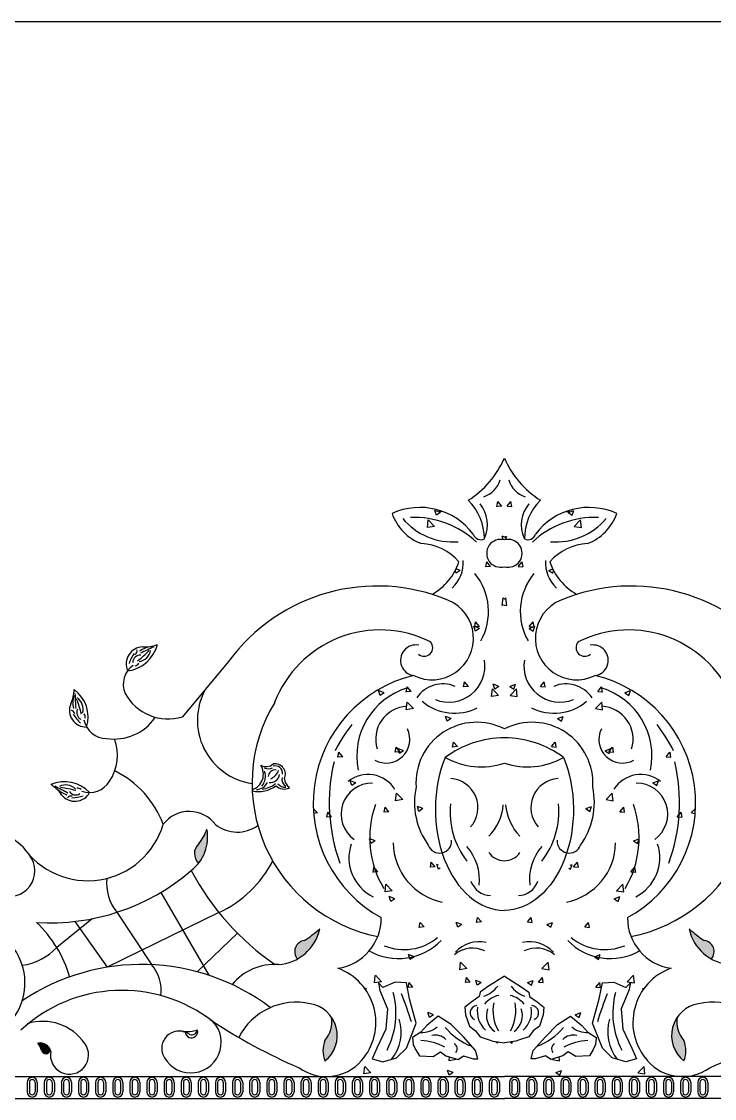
# Model space of a CAD drawing. Extents: x 12262 to 40734, y 30451 to 49613.
# Drawn here: x 16343 to 16891, y 34394 to 35246 of the extents above; entities that cross this region are included whole.
import ezdxf

# ---------------------------------------------------------------- set-up
doc = ezdxf.new("R2010")
doc.units = 0
doc.header["$LTSCALE"] = 0.85
doc.header["$MEASUREMENT"] = 0
doc.layers.get('0').update_dxf_attribs({"linetype": 'CONTINUOUS'})
doc.layers.add('www.cad-blocks.net', color=7, linetype='CONTINUOUS')

# ---------------------------------------------------------------- blocks, each defined once
blk = doc.blocks.new('A$C3F570633')
for points in [[(511.89, 2741.99, 0.213345), (518.33, 2768.81, -0.093511), (511.6, 2756.94, 0.441934)], [(589.97, 2666.1, 0.216457), (607.57, 2689.82, -0.029846), (595.57, 2680.67, 0.607623)], [(911.77, 2680.67, -0.029846), (899.77, 2689.82, 0.216457), (917.37, 2666.1, 0.607623)], [(611.65, 2585.37, 0.397389), (616.91, 2619.93, -0.236798), (611.72, 2601.63, 0.186977)], [(895.63, 2601.63, -0.236798), (890.43, 2619.93, 0.397389), (895.69, 2585.37, 0.186977)], [(387.52, 2593.63, 0.813837), (394.48, 2594.02, 0.362905), (384.59, 2599.39, -0.123146)]]:
    blk.add_hatch(color=256).paths.add_polyline_path(points)
for p, q in [((747.73, 3023.93), (748.46, 3027.9)), ((751.53, 3024.28), (748.48, 3027.92)), ((755.81, 3024.28), (758.86, 3027.92)), ((759.61, 3023.93), (758.88, 3027.9)), ((700.03, 3017.16), (698.74, 3020.98)), ((703.19, 3019.3), (698.76, 3021)), ((703.19, 3019.3), (700.05, 3017.18)), ((702.38, 3019.97), (702.55, 3020.91)), ((704.7, 3020.19), (702.4, 3019.98)), ((751.53, 3024.28), (747.75, 3023.95)), ((755.81, 3024.28), (759.59, 3023.95)), ((802.64, 3020.19), (804.94, 3019.98)), ((804.15, 3019.3), (808.58, 3021)), ((804.15, 3019.3), (807.29, 3017.18)), ((804.97, 3019.97), (804.79, 3020.91)), ((807.32, 3017.16), (808.6, 3020.98)), ((692.77, 3007.39), (693.47, 3013.4)), ((698.41, 3008.28), (692.79, 3007.41)), ((698.41, 3008.28), (693.49, 3013.42)), ((808.93, 3008.28), (813.85, 3013.42)), ((808.93, 3008.28), (814.55, 3007.41)), ((814.57, 3007.39), (813.87, 3013.4)), ((752.79, 2997.86), (751.87, 3000.59)), ((753.67, 2999.93), (751.89, 3000.61)), ((753.67, 2999.93), (755.45, 3000.61)), ((754.55, 2997.86), (755.47, 3000.59)), ((718.58, 2973.45), (715.43, 2974.66)), ((738.95, 2976.37), (739.69, 2980.34)), ((742.75, 2976.72), (738.98, 2976.39)), ((742.75, 2976.72), (739.71, 2980.35)), ((764.59, 2976.72), (767.63, 2980.35)), ((764.59, 2976.72), (768.37, 2976.39)), ((768.39, 2976.37), (767.65, 2980.34)), ((788.76, 2973.45), (791.91, 2974.66)), ((715.41, 2971.31), (714.74, 2973.3)), ((718.58, 2973.45), (715.43, 2971.33)), ((788.76, 2973.45), (791.91, 2971.33)), ((791.93, 2971.31), (792.6, 2973.3)), ((751.87, 2945.8), (752.57, 2951.8)), ((753.67, 2950.69), (752.59, 2951.82)), ((753.67, 2950.69), (754.75, 2951.82)), ((755.47, 2945.8), (754.78, 2951.8)), ((753.67, 2946.09), (751.89, 2945.82)), ((753.67, 2946.09), (755.45, 2945.82)), ((730.18, 2928.81), (730.91, 2932.78)), ((733.98, 2929.16), (730.93, 2932.79)), ((773.36, 2929.16), (776.41, 2932.79)), ((777.16, 2928.81), (776.43, 2932.78)), ((730.79, 2925.46), (729.51, 2929.28)), ((733.96, 2927.6), (729.53, 2929.3)), ((733.98, 2929.16), (730.2, 2928.83)), ((733.96, 2927.6), (730.82, 2925.48)), ((773.36, 2929.16), (777.14, 2928.83)), ((773.38, 2927.6), (777.81, 2929.3)), ((773.38, 2927.6), (776.52, 2925.48)), ((776.55, 2925.46), (777.83, 2929.28)), ((535.41, 2901.42), (498.89, 2857.61)), ((676.06, 2877.28), (676.79, 2881.25)), ((679.86, 2877.63), (676.81, 2881.26)), ((721.41, 2881.25), (722.14, 2885.21)), ((725.21, 2881.6), (721.43, 2881.27)), ((725.21, 2881.6), (722.16, 2885.23)), ((746.18, 2879.61), (744.9, 2883.43)), ((749.35, 2881.75), (744.92, 2883.45)), ((749.35, 2881.75), (746.2, 2879.63)), ((757.99, 2881.75), (762.42, 2883.45)), ((757.99, 2881.75), (761.14, 2879.63)), ((761.16, 2879.61), (762.44, 2883.43)), ((782.13, 2881.6), (785.18, 2885.23)), ((782.13, 2881.6), (785.91, 2881.27)), ((785.93, 2881.25), (785.2, 2885.21)), ((827.48, 2877.63), (830.53, 2881.26)), ((831.28, 2877.28), (830.55, 2881.25)), ((655.31, 2874.55), (654.03, 2878.37)), ((658.48, 2876.69), (654.05, 2878.39)), ((658.48, 2876.69), (655.33, 2874.56)), ((679.86, 2877.63), (676.08, 2877.3)), ((743.48, 2873.74), (744.18, 2879.74)), ((749.13, 2874.63), (743.51, 2873.76)), ((749.13, 2874.63), (744.2, 2879.76)), ((758.21, 2874.63), (763.14, 2879.76)), ((758.21, 2874.63), (763.84, 2873.76)), ((763.86, 2873.74), (763.16, 2879.74)), ((827.48, 2877.63), (831.26, 2877.3)), ((848.86, 2876.69), (853.29, 2878.39)), ((848.86, 2876.69), (852.01, 2874.56)), ((852.03, 2874.55), (853.31, 2878.37)), ((676, 2863.27), (676.7, 2869.28)), ((681.65, 2864.16), (676.02, 2863.29)), ((681.65, 2864.16), (676.72, 2869.3)), ((825.69, 2864.16), (830.62, 2869.3)), ((825.69, 2864.16), (831.32, 2863.29)), ((831.34, 2863.27), (830.64, 2869.28)), ((708.44, 2854.15), (707.16, 2857.97)), ((711.6, 2856.29), (707.18, 2857.99)), ((711.6, 2856.29), (708.46, 2854.17)), ((795.74, 2856.29), (800.16, 2857.99)), ((795.74, 2856.29), (798.88, 2854.17)), ((798.9, 2854.15), (800.19, 2857.97)), ((712.63, 2833.69), (713.37, 2837.65)), ((716.44, 2834.04), (713.39, 2837.67)), ((790.91, 2834.04), (793.95, 2837.67)), ((794.71, 2833.69), (793.97, 2837.65)), ((621.93, 2825.75), (622.66, 2829.72)), ((625.73, 2826.1), (622.68, 2829.74)), ((667.28, 2829.72), (668.01, 2833.69)), ((671.08, 2830.07), (667.3, 2829.74)), ((671.08, 2830.07), (668.03, 2833.7)), ((670.69, 2828.69), (669.41, 2832.52)), ((673.86, 2830.83), (669.43, 2832.53)), ((673.86, 2830.83), (670.72, 2828.71)), ((716.44, 2834.04), (712.66, 2833.71)), ((790.91, 2834.04), (794.68, 2833.71)), ((833.48, 2830.83), (837.91, 2832.53)), ((833.48, 2830.83), (836.62, 2828.71)), ((836.26, 2830.07), (839.31, 2833.7)), ((836.26, 2830.07), (840.04, 2829.74)), ((836.65, 2828.69), (837.93, 2832.52)), ((840.06, 2829.72), (839.33, 2833.69)), ((881.61, 2826.1), (884.66, 2829.74)), ((885.41, 2825.75), (884.68, 2829.72)), ((625.73, 2826.1), (621.95, 2825.77)), ((881.61, 2826.1), (885.39, 2825.77)), ((632.95, 2803.24), (631.67, 2807.06)), ((636.12, 2805.38), (631.69, 2807.08)), ((636.12, 2805.38), (632.97, 2803.26)), ((871.22, 2805.38), (875.65, 2807.08)), ((871.22, 2805.38), (874.37, 2803.26)), ((874.39, 2803.24), (875.67, 2807.06)), ((667.62, 2791.21), (668.32, 2797.22)), ((673.26, 2792.11), (668.34, 2797.24)), ((834.08, 2792.11), (839, 2797.24)), ((839.72, 2791.21), (839.02, 2797.22)), ((673.26, 2792.11), (667.64, 2791.23)), ((686.08, 2782.84), (684.8, 2786.66)), ((689.25, 2784.98), (684.82, 2786.68)), ((818.09, 2784.98), (822.52, 2786.68)), ((821.26, 2782.84), (822.54, 2786.66)), ((834.08, 2792.11), (839.7, 2791.23)), ((605.07, 2782.38), (602.51, 2785.05)), ((605.78, 2781.64), (602.75, 2781.17)), ((605.78, 2781.64), (605.07, 2782.38)), ((613.16, 2778.19), (613.89, 2782.16)), ((616.96, 2778.54), (613.18, 2778.21)), ((616.96, 2778.54), (613.91, 2782.17)), ((658.51, 2782.16), (658.55, 2782.38)), ((660.83, 2782.38), (658.53, 2782.18)), ((658.55, 2782.38), (659.24, 2786.12)), ((662.31, 2782.51), (659.26, 2786.14)), ((662.31, 2782.51), (660.83, 2782.38)), ((689.25, 2784.98), (686.1, 2782.86)), ((818.09, 2784.98), (821.24, 2782.86)), ((845.03, 2782.51), (848.08, 2786.14)), ((845.03, 2782.51), (846.51, 2782.38)), ((846.51, 2782.38), (848.81, 2782.18)), ((848.79, 2782.38), (848.1, 2786.12)), ((848.83, 2782.16), (848.79, 2782.38)), ((890.38, 2778.54), (893.43, 2782.17)), ((890.38, 2778.54), (894.16, 2778.21)), ((894.18, 2778.19), (893.45, 2782.16)), ((901.56, 2781.64), (902.27, 2782.38)), ((901.56, 2781.64), (904.59, 2781.17)), ((902.27, 2782.38), (904.83, 2785.05)), ((648.34, 2757.39), (647.06, 2761.21)), ((651.5, 2759.53), (647.08, 2761.23)), ((855.84, 2759.53), (860.26, 2761.23)), ((859, 2757.39), (860.29, 2761.21)), ((651.5, 2759.53), (648.36, 2757.4)), ((855.84, 2759.53), (858.98, 2757.4)), ((649.74, 2734.6), (650.47, 2738.56)), ((653.54, 2734.95), (650.49, 2738.58)), ((695.09, 2738.57), (695.82, 2742.53)), ((698.89, 2738.92), (695.11, 2738.59)), ((698.89, 2738.92), (695.84, 2742.55)), ((701.46, 2736.99), (700.18, 2740.81)), ((701.58, 2740.3), (700.2, 2740.83)), ((702.81, 2737.9), (701.49, 2737.01)), ((804.53, 2737.9), (805.86, 2737.01)), ((805.76, 2740.3), (807.14, 2740.83)), ((805.88, 2736.99), (807.16, 2740.81)), ((808.45, 2738.92), (811.5, 2742.55)), ((808.45, 2738.92), (812.23, 2738.59)), ((812.25, 2738.57), (811.52, 2742.53)), ((853.8, 2734.95), (856.85, 2738.58)), ((857.6, 2734.6), (856.87, 2738.56)), ((653.54, 2734.95), (649.76, 2734.62)), ((853.8, 2734.95), (857.58, 2734.62)), ((481.92, 2718.73), (519.87, 2653.15)), ((659.24, 2719.16), (659.94, 2725.16)), ((664.88, 2720.05), (659.26, 2719.17)), ((664.88, 2720.05), (659.96, 2725.18)), ((842.46, 2720.05), (847.38, 2725.18)), ((842.46, 2720.05), (848.08, 2719.17)), ((848.1, 2719.16), (847.41, 2725.16)), ((663.72, 2711.54), (662.44, 2715.36)), ((666.89, 2713.67), (662.46, 2715.37)), ((666.89, 2713.67), (663.74, 2711.55)), ((840.45, 2713.67), (844.88, 2715.37)), ((840.45, 2713.67), (843.6, 2711.55)), ((843.62, 2711.54), (844.9, 2715.36)), ((527.82, 2702.8), (439.28, 2659.52)), ((447.13, 2702.99), (474.56, 2661.57)), ((427.42, 2697.88), (399.52, 2675.2)), ((413.86, 2695.78), (439.28, 2659.52)), ((686.32, 2691.01), (687.05, 2694.97)), ((690.12, 2691.36), (687.07, 2694.99)), ((716.85, 2691.14), (715.57, 2694.96)), ((720.02, 2693.28), (715.59, 2694.98)), ((720.02, 2693.28), (716.87, 2691.16)), ((731.67, 2694.97), (732.4, 2698.94)), ((735.47, 2695.32), (731.69, 2694.99)), ((735.47, 2695.32), (732.42, 2698.96)), ((771.87, 2695.32), (774.92, 2698.96)), ((771.87, 2695.32), (775.65, 2694.99)), ((775.67, 2694.97), (774.94, 2698.94)), ((787.33, 2693.28), (791.75, 2694.98)), ((787.33, 2693.28), (790.47, 2691.16)), ((790.49, 2691.14), (791.77, 2694.96)), ((817.23, 2691.36), (820.27, 2694.99)), ((821.03, 2691.01), (820.29, 2694.97)), ((542.42, 2686.54), (510.56, 2655.95)), ((690.12, 2691.36), (686.34, 2691.02)), ((817.23, 2691.36), (821, 2691.02)), ((679.11, 2665.68), (677.82, 2669.5)), ((682.27, 2667.82), (677.85, 2669.52)), ((682.27, 2667.82), (679.13, 2665.7)), ((825.07, 2667.82), (829.49, 2669.52)), ((825.07, 2667.82), (828.21, 2665.7)), ((828.23, 2665.68), (829.52, 2669.5)), ((718.34, 2657.56), (719.03, 2663.57)), ((723.98, 2658.45), (719.05, 2663.59)), ((783.36, 2658.45), (788.29, 2663.59)), ((789.01, 2657.56), (788.31, 2663.57)), ((650.85, 2647.1), (651.55, 2653.1)), ((656.5, 2647.99), (651.57, 2653.12)), ((723.98, 2658.45), (718.36, 2657.58)), ((722.89, 2647.41), (723.63, 2651.38)), ((726.69, 2647.76), (723.65, 2651.4)), ((753.67, 2652.52), (740.42, 2644.09)), ((753.67, 2652.52), (766.92, 2644.09)), ((780.65, 2647.76), (783.69, 2651.4)), ((783.36, 2658.45), (788.98, 2657.58)), ((784.45, 2647.41), (783.72, 2651.38)), ((850.84, 2647.99), (855.77, 2653.12)), ((856.49, 2647.1), (855.79, 2653.1)), ((644.53, 2642.37), (643.06, 2642.93)), ((644.53, 2642.37), (643.81, 2641.88)), ((656.5, 2647.99), (650.87, 2647.11)), ((657.58, 2643.49), (653.98, 2647.09)), ((653.98, 2647.09), (655.18, 2641.09)), ((667.18, 2647.69), (657.58, 2643.49)), ((676.19, 2647.09), (667.18, 2647.69)), ((678.59, 2634.5), (676.19, 2647.09)), ((677.54, 2643.45), (678.27, 2647.41)), ((681.34, 2643.79), (677.56, 2643.46)), ((681.34, 2643.79), (678.29, 2647.43)), ((726.69, 2647.76), (722.92, 2647.43)), ((732.23, 2645.29), (730.95, 2649.11)), ((735.4, 2647.43), (730.97, 2649.13)), ((735.4, 2647.43), (732.26, 2645.31)), ((740.42, 2644.09), (734.41, 2639.89)), ((766.92, 2644.09), (772.93, 2639.89)), ((771.94, 2647.43), (776.37, 2649.13)), ((771.94, 2647.43), (775.09, 2645.31)), ((775.11, 2645.29), (776.39, 2649.11)), ((780.65, 2647.76), (784.43, 2647.43)), ((826, 2643.79), (829.05, 2647.43)), ((826, 2643.79), (829.78, 2643.46)), ((828.75, 2634.5), (831.15, 2647.09)), ((829.8, 2643.45), (829.07, 2647.41)), ((831.15, 2647.09), (840.16, 2647.69)), ((840.16, 2647.69), (849.76, 2643.49)), ((849.76, 2643.49), (853.36, 2647.09)), ((850.84, 2647.99), (856.47, 2647.11)), ((853.36, 2647.09), (852.16, 2641.09)), ((862.81, 2642.37), (864.28, 2642.93)), ((862.81, 2642.37), (863.53, 2641.88)), ((655.18, 2641.09), (661.18, 2626.7)), ((683.99, 2615.3), (678.59, 2634.5)), ((733.81, 2636.3), (727.81, 2632.1)), ((734.41, 2639.89), (733.81, 2636.3)), ((772.93, 2639.89), (773.53, 2636.3)), ((773.53, 2636.3), (779.53, 2632.1)), ((823.35, 2615.3), (828.75, 2634.5)), ((852.16, 2641.09), (846.16, 2626.7)), ((661.18, 2626.7), (659.98, 2610.5)), ((727.81, 2632.1), (722.41, 2627.9)), ((722.41, 2627.9), (723.01, 2621.9)), ((779.53, 2632.1), (784.93, 2627.9)), ((784.93, 2627.9), (784.33, 2621.9)), ((846.16, 2626.7), (847.36, 2610.5)), ((701.4, 2620.7), (692.39, 2613.5)), ((694.49, 2619.83), (693.21, 2623.65)), ((697.66, 2621.97), (693.23, 2623.67)), ((697.66, 2621.97), (694.51, 2619.85)), ((711.6, 2614.1), (701.4, 2620.7)), ((723.01, 2621.9), (726.01, 2612.9)), ((784.33, 2621.9), (781.33, 2612.9)), ((795.74, 2614.1), (805.94, 2620.7)), ((805.94, 2620.7), (814.95, 2613.5)), ((809.68, 2621.97), (814.11, 2623.67)), ((809.68, 2621.97), (812.83, 2619.85)), ((812.85, 2619.83), (814.13, 2623.65)), ((659.98, 2610.5), (652.78, 2595.5)), ((676.19, 2595.5), (683.99, 2615.3)), ((687.59, 2608.1), (680.99, 2603.9)), ((692.39, 2613.5), (687.59, 2608.1)), ((721.21, 2604.5), (711.6, 2614.1)), ((726.01, 2612.9), (730.81, 2609.3)), ((730.81, 2609.3), (734.41, 2604.5)), ((776.53, 2609.3), (772.93, 2604.5)), ((781.33, 2612.9), (776.53, 2609.3)), ((786.13, 2604.5), (795.74, 2614.1)), ((814.95, 2613.5), (819.75, 2608.1)), ((819.75, 2608.1), (826.35, 2603.9)), ((831.15, 2595.5), (823.35, 2615.3)), ((847.36, 2610.5), (854.56, 2595.5)), ((680.99, 2603.9), (681.59, 2598.5)), ((730.81, 2593.7), (721.21, 2604.5)), ((734.41, 2604.5), (741.62, 2602.1)), ((741.62, 2602.1), (744.62, 2600.9)), ((744.62, 2600.9), (753.67, 2599.7)), ((747.62, 2599.44), (747.25, 2600.55)), ((748.93, 2600.33), (747.64, 2599.46)), ((762.72, 2600.9), (753.67, 2599.7)), ((758.41, 2600.33), (759.7, 2599.46)), ((759.72, 2599.44), (760.1, 2600.55)), ((765.72, 2602.1), (762.72, 2600.9)), ((772.93, 2604.5), (765.72, 2602.1)), ((776.53, 2593.7), (786.13, 2604.5)), ((826.35, 2603.9), (825.75, 2598.5)), ((652.78, 2595.5), (649.17, 2587.1)), ((668.38, 2587.7), (676.19, 2595.5)), ((681.59, 2598.5), (683.39, 2594.3)), ((683.39, 2594.3), (686.39, 2589.5)), ((697.2, 2588.9), (703.2, 2592.5)), ((703.2, 2592.5), (707.4, 2589.5)), ((732.61, 2587.1), (730.81, 2593.7)), ((774.73, 2587.1), (776.53, 2593.7)), ((804.14, 2592.5), (799.94, 2589.5)), ((810.14, 2588.9), (804.14, 2592.5)), ((823.95, 2594.3), (820.95, 2589.5)), ((825.75, 2598.5), (823.95, 2594.3)), ((838.96, 2587.7), (831.15, 2595.5)), ((854.56, 2595.5), (858.17, 2587.1)), ((649.17, 2587.1), (657.58, 2584.7)), ((657.58, 2584.7), (668.38, 2587.7)), ((686.39, 2589.5), (697.2, 2588.9)), ((707.4, 2589.5), (717.01, 2586.5)), ((709.95, 2585.5), (710.31, 2588.6)), ((715.6, 2586.39), (709.97, 2585.52)), ((715.6, 2586.39), (714.84, 2587.18)), ((717.01, 2586.5), (721.21, 2589.5)), ((721.21, 2589.5), (729.01, 2587.1)), ((729.01, 2587.1), (732.61, 2587.1)), ((778.33, 2587.1), (774.73, 2587.1)), ((786.13, 2589.5), (778.33, 2587.1)), ((790.33, 2586.5), (786.13, 2589.5)), ((799.94, 2589.5), (790.33, 2586.5)), ((791.74, 2586.39), (792.5, 2587.18)), ((791.74, 2586.39), (797.37, 2585.52)), ((797.39, 2585.5), (797.03, 2588.6)), ((820.95, 2589.5), (810.14, 2588.9)), ((849.76, 2584.7), (838.96, 2587.7)), ((858.17, 2587.1), (849.76, 2584.7)), ((642.47, 2575.04), (643.17, 2581.04)), ((648.12, 2575.93), (642.49, 2575.06)), ((648.12, 2575.93), (643.19, 2581.06)), ((709.88, 2573.98), (708.59, 2577.8)), ((713.04, 2576.12), (708.62, 2577.82)), ((713.04, 2576.12), (709.9, 2574)), ((794.3, 2576.12), (798.73, 2577.82)), ((794.3, 2576.12), (797.44, 2574)), ((797.46, 2573.98), (798.75, 2577.8)), ((859.23, 2575.93), (864.15, 2581.06)), ((859.23, 2575.93), (864.85, 2575.06)), ((864.87, 2575.04), (864.17, 2581.04)), ((47.83, 2573.18), (753.67, 2573.18)), ((376.08, 2568.4), (376.08, 2560.85)), ((377.86, 2568.4), (377.86, 2560.85)), ((382.35, 2568.4), (382.35, 2560.85)), ((384.13, 2568.4), (384.13, 2560.85)), ((389.62, 2568.4), (389.62, 2560.85)), ((391.4, 2568.4), (391.4, 2560.85)), ((395.89, 2568.4), (395.89, 2560.85)), ((397.67, 2568.4), (397.67, 2560.85)), ((403.16, 2568.4), (403.16, 2560.85)), ((404.94, 2568.4), (404.94, 2560.85)), ((409.43, 2568.4), (409.43, 2560.85)), ((411.21, 2568.4), (411.21, 2560.85)), ((416.7, 2568.4), (416.7, 2560.85)), ((418.48, 2568.4), (418.48, 2560.85)), ((422.97, 2568.4), (422.97, 2560.85)), ((424.75, 2568.4), (424.75, 2560.85)), ((430.24, 2568.4), (430.24, 2560.85)), ((432.02, 2568.4), (432.02, 2560.85)), ((436.51, 2568.4), (436.51, 2560.85)), ((438.29, 2568.4), (438.29, 2560.85)), ((443.78, 2568.4), (443.78, 2560.85)), ((445.56, 2568.4), (445.56, 2560.85)), ((450.05, 2568.4), (450.05, 2560.85)), ((451.83, 2568.4), (451.83, 2560.85)), ((457.32, 2568.4), (457.32, 2560.85)), ((459.1, 2568.4), (459.1, 2560.85)), ((463.59, 2568.4), (463.59, 2560.85)), ((465.37, 2568.4), (465.37, 2560.85)), ((470.86, 2568.4), (470.86, 2560.85)), ((472.64, 2568.4), (472.64, 2560.85)), ((477.13, 2568.4), (477.13, 2560.85)), ((478.91, 2568.4), (478.91, 2560.85)), ((484.39, 2568.4), (484.39, 2560.85)), ((486.18, 2568.4), (486.18, 2560.85)), ((490.67, 2568.4), (490.67, 2560.85)), ((492.45, 2568.4), (492.45, 2560.85)), ((497.93, 2568.4), (497.93, 2560.85)), ((499.72, 2568.4), (499.72, 2560.85)), ((504.21, 2568.4), (504.21, 2560.85)), ((505.99, 2568.4), (505.99, 2560.85)), ((511.47, 2568.4), (511.47, 2560.85)), ((513.26, 2568.4), (513.26, 2560.85)), ((517.75, 2568.4), (517.75, 2560.85)), ((519.53, 2568.4), (519.53, 2560.85)), ((525.01, 2568.4), (525.01, 2560.85)), ((526.8, 2568.4), (526.8, 2560.85)), ((531.29, 2568.4), (531.29, 2560.85)), ((533.07, 2568.4), (533.07, 2560.85)), ((538.55, 2568.4), (538.55, 2560.85)), ((540.33, 2568.4), (540.33, 2560.85)), ((544.83, 2568.4), (544.83, 2560.85)), ((546.61, 2568.4), (546.61, 2560.85)), ((552.09, 2568.4), (552.09, 2560.85)), ((553.87, 2568.4), (553.87, 2560.85)), ((558.37, 2568.4), (558.37, 2560.85)), ((560.15, 2568.4), (560.15, 2560.85)), ((565.63, 2568.4), (565.63, 2560.85)), ((567.41, 2568.4), (567.41, 2560.85)), ((571.91, 2568.4), (571.91, 2560.85)), ((573.69, 2568.4), (573.69, 2560.85)), ((579.17, 2568.4), (579.17, 2560.85)), ((580.95, 2568.4), (580.95, 2560.85)), ((585.45, 2568.4), (585.45, 2560.85)), ((587.23, 2568.4), (587.23, 2560.85)), ((592.71, 2568.4), (592.71, 2560.85)), ((594.49, 2568.4), (594.49, 2560.85)), ((598.99, 2568.4), (598.99, 2560.85)), ((600.77, 2568.4), (600.77, 2560.85)), ((606.25, 2568.4), (606.25, 2560.85)), ((608.03, 2568.4), (608.03, 2560.85)), ((612.53, 2568.4), (612.53, 2560.85)), ((614.31, 2568.4), (614.31, 2560.85)), ((619.79, 2568.4), (619.79, 2560.85)), ((621.57, 2568.4), (621.57, 2560.85)), ((626.07, 2568.4), (626.07, 2560.85)), ((627.85, 2568.4), (627.85, 2560.85)), ((633.33, 2568.4), (633.33, 2560.85)), ((635.11, 2568.4), (635.11, 2560.85)), ((639.6, 2568.4), (639.6, 2560.85)), ((641.39, 2568.4), (641.39, 2560.85)), ((646.87, 2568.4), (646.87, 2560.85)), ((648.65, 2568.4), (648.65, 2560.85)), ((653.14, 2568.4), (653.14, 2560.85)), ((654.93, 2568.4), (654.93, 2560.85)), ((660.41, 2568.4), (660.41, 2560.85)), ((662.19, 2568.4), (662.19, 2560.85)), ((666.68, 2568.4), (666.68, 2560.85)), ((668.47, 2568.4), (668.47, 2560.85)), ((673.95, 2568.4), (673.95, 2560.85)), ((675.73, 2568.4), (675.73, 2560.85)), ((680.22, 2568.4), (680.22, 2560.85)), ((682, 2568.4), (682, 2560.85)), ((687.49, 2568.4), (687.49, 2560.85)), ((689.27, 2568.4), (689.27, 2560.85)), ((693.76, 2568.4), (693.76, 2560.85)), ((695.54, 2568.4), (695.54, 2560.85)), ((701.03, 2568.4), (701.03, 2560.85)), ((702.81, 2568.4), (702.81, 2560.85)), ((707.3, 2568.4), (707.3, 2560.85)), ((709.08, 2568.4), (709.08, 2560.85)), ((714.57, 2568.4), (714.57, 2560.85)), ((716.35, 2568.4), (716.35, 2560.85)), ((720.84, 2568.4), (720.84, 2560.85)), ((722.62, 2568.4), (722.62, 2560.85)), ((728.11, 2568.4), (728.11, 2560.85)), ((729.89, 2568.4), (729.89, 2560.85)), ((734.38, 2568.4), (734.38, 2560.85)), ((736.16, 2568.4), (736.16, 2560.85)), ((741.65, 2568.4), (741.65, 2560.85)), ((743.43, 2568.4), (743.43, 2560.85)), ((747.92, 2568.4), (747.92, 2560.85)), ((749.7, 2568.4), (749.7, 2560.85)), ((1459.51, 2573.18), (753.67, 2573.18)), ((757.64, 2568.4), (757.64, 2560.85)), ((759.42, 2568.4), (759.42, 2560.85)), ((763.91, 2568.4), (763.91, 2560.85)), ((765.69, 2568.4), (765.69, 2560.85)), ((771.18, 2568.4), (771.18, 2560.85)), ((772.96, 2568.4), (772.96, 2560.85)), ((777.45, 2568.4), (777.45, 2560.85)), ((779.23, 2568.4), (779.23, 2560.85)), ((784.72, 2568.4), (784.72, 2560.85)), ((786.5, 2568.4), (786.5, 2560.85)), ((790.99, 2568.4), (790.99, 2560.85)), ((792.77, 2568.4), (792.77, 2560.85)), ((798.26, 2568.4), (798.26, 2560.85)), ((800.04, 2568.4), (800.04, 2560.85)), ((804.53, 2568.4), (804.53, 2560.85)), ((806.31, 2568.4), (806.31, 2560.85)), ((811.8, 2568.4), (811.8, 2560.85)), ((813.58, 2568.4), (813.58, 2560.85)), ((818.07, 2568.4), (818.07, 2560.85)), ((819.85, 2568.4), (819.85, 2560.85)), ((825.34, 2568.4), (825.34, 2560.85)), ((827.12, 2568.4), (827.12, 2560.85)), ((831.61, 2568.4), (831.61, 2560.85)), ((833.39, 2568.4), (833.39, 2560.85)), ((838.88, 2568.4), (838.88, 2560.85)), ((840.66, 2568.4), (840.66, 2560.85)), ((845.15, 2568.4), (845.15, 2560.85)), ((846.93, 2568.4), (846.93, 2560.85)), ((852.42, 2568.4), (852.42, 2560.85)), ((854.2, 2568.4), (854.2, 2560.85)), ((858.69, 2568.4), (858.69, 2560.85)), ((860.47, 2568.4), (860.47, 2560.85)), ((865.95, 2568.4), (865.95, 2560.85)), ((867.74, 2568.4), (867.74, 2560.85)), ((872.23, 2568.4), (872.23, 2560.85)), ((874.01, 2568.4), (874.01, 2560.85)), ((879.49, 2568.4), (879.49, 2560.85)), ((881.28, 2568.4), (881.28, 2560.85)), ((885.77, 2568.4), (885.77, 2560.85)), ((887.55, 2568.4), (887.55, 2560.85)), ((893.03, 2568.4), (893.03, 2560.85)), ((894.82, 2568.4), (894.82, 2560.85)), ((899.31, 2568.4), (899.31, 2560.85)), ((901.09, 2568.4), (901.09, 2560.85)), ((906.57, 2568.4), (906.57, 2560.85)), ((908.35, 2568.4), (908.35, 2560.85)), ((912.85, 2568.4), (912.85, 2560.85)), ((914.63, 2568.4), (914.63, 2560.85)), ((47.83, 2555.68), (753.67, 2555.68)), ((1459.51, 2555.68), (753.67, 2555.68))]:
    blk.add_line(p, q)
for centre, radius, start, end in [((685.8, 3091.55), 73.87, 302.11843, 336.73819), ((821.54, 3091.55), 73.87, 203.26181, 237.88157), ((731.41, 3050.53), 19.59, 287.46428, 344.07041), ((775.94, 3050.53), 19.59, 195.92959, 252.53572), ((694.99, 2998.5), 42.84, 359.89039, 45.37529), ((714.66, 3009.71), 25.64, 335.53632, 39.66201), ((792.68, 3009.71), 25.64, 140.33799, 204.46368), ((812.35, 2998.5), 42.84, 134.62471, 180.10961), ((686.77, 2970.63), 52.7, 36.65595, 114.69606), ((701.92, 3031.59), 39.4, 199.37904, 249.27675), ((820.57, 2970.63), 52.7, 65.30394, 143.34405), ((805.43, 3031.59), 39.4, 290.72325, 340.62096), ((712.8, 3047.61), 51.58, 219.84325, 274.80858), ((682.71, 2944.55), 70.81, 46.42417, 92.74669), ((824.63, 2944.55), 70.81, 87.25331, 133.57583), ((794.54, 3047.61), 51.58, 265.19142, 320.15675), ((735.06, 3004.13), 6.35, 198.73411, 295.79041), ((772.28, 3004.13), 6.35, 244.20959, 341.26589), ((685.79, 2952.37), 42.42, 41.17276, 87.0435), ((750.67, 2987.04), 11.02, 74.21374, 285.78626), ((756.67, 2987.04), 11.02, 254.21374, 105.78626), ((821.56, 2952.37), 42.42, 92.9565, 138.82724), ((674.06, 2994.69), 45.96, 299.11525, 341.74998), ((693.62, 2979.6), 27.52, 313.13853, 3.88391), ((813.72, 2979.6), 27.52, 176.11609, 226.86147), ((833.28, 2994.69), 45.96, 198.25002, 240.88475), ((693.77, 2940.94), 47.34, 330.55106, 39.56958), ((813.57, 2940.94), 47.34, 140.43042, 209.44894), ((653.06, 2815.38), 145.76, 67.23739, 143.82181), ((854.28, 2815.38), 145.76, 36.17819, 112.76261), ((696.44, 2919.71), 32.77, 243.71769, 66.59511), ((810.9, 2919.71), 32.77, 113.40489, 296.28231), ((655.28, 2837.12), 89.26, 63.41101, 159.05592), ((852.06, 2837.12), 89.26, 20.94408, 116.58899), ((452.62, 2921.17), 27.21, 276.452, 346.68227), ((468.69, 2941.13), 28.22, 267.64162, 291.63307), ((683.62, 2902.36), 12.15, 79.07031, 261.99288), ((690.14, 2912.39), 6.83, 228.17286, 41.79185), ((817.2, 2912.39), 6.83, 138.20815, 311.82714), ((823.72, 2902.36), 12.15, 278.00712, 100.92969), ((467.74, 2899.67), 13.27, 90.90161, 204.64321), ((484.18, 2891.15), 28.72, 144.53095, 162.5823), ((465.51, 2900.51), 5.91, 86.08064, 177.51898), ((459.65, 2909.72), 3.43, 305.52706, 14.90584), ((418.01, 2962.68), 75.86, 306.86602, 316.10966), ((463.47, 2911.84), 10.45, 276.71035, 351.16433), ((478.09, 2890.42), 23.19, 98.7888, 124.38809), ((1135.13, 1559.62), 1505.27, 115.95158, 116.39967), ((470.21, 2883.37), 18.08, 123.98683, 203.44765), ((459.31, 2904.16), 6.67, 290.13383, 322.25768), ((709.72, 2897.76), 28.51, 247.99225, 9.63339), ((797.62, 2897.76), 28.51, 170.36661, 292.00775), ((705.97, 2789.6), 103.56, 103.42316, 241.3251), ((801.37, 2789.6), 103.56, 298.6749, 76.57684), ((693.14, 2826.65), 56.21, 106.77088, 191.51371), ((704.94, 2858.94), 24.78, 66.92858, 146.12212), ((802.4, 2858.94), 24.78, 33.87788, 113.07142), ((814.2, 2826.65), 56.21, 348.48629, 73.22912), ((385.13, 2880.08), 28.22, 334.39437, 358.38582), ((435.44, 2868.69), 23.19, 165.54155, 191.14084), ((397.13, 2857.43), 27.21, 343.20475, 53.43502), ((1917.52, 2947.12), 1505.27, 182.70433, 183.15242), ((409.98, 2863.72), 10.45, 343.4631, 57.91708), ((487.71, 2894.83), 38.86, 208.68857, 286.72508), ((561.28, 2854.94), 50.51, 150.88789, 261.72639), ((422.85, 2862.84), 13.27, 157.65436, 271.39596), ((345.33, 2842.02), 75.86, 13.61877, 22.86241), ((421.2, 2861.12), 5.91, 152.83339, 244.27173), ((677.53, 2804.96), 123.52, 148.75506, 258.78984), ((677.76, 2840.07), 25.92, 92.89856, 197.51324), ((714.33, 2900.31), 39.81, 229.77924, 296.59256), ((793.01, 2900.31), 39.81, 243.40744, 310.22076), ((829.58, 2840.07), 25.92, 342.48676, 87.10144), ((829.81, 2804.96), 123.52, 281.21016, 31.24494), ((410.43, 2859.37), 3.43, 12.27981, 81.65859), ((437.16, 2874.58), 28.72, 211.2837, 229.33505), ((438.8, 2858.67), 18.08, 190.73958, 270.20039), ((415.4, 2856.87), 6.67, 356.88658, 29.01043), ((445.11, 2879.02), 38.94, 260.76824, 326.16709), ((730.55, 2774.82), 124.12, 141.87082, 153.15508), ((660.14, 2839.84), 18.74, 241.4138, 26.42947), ((731.78, 2805.21), 48.12, 62.94141, 183.78982), ((775.56, 2805.21), 48.12, 356.21018, 117.05859), ((847.2, 2839.84), 18.74, 153.57053, 298.5862), ((776.79, 2774.82), 124.12, 26.84492, 38.12918), ((413.2, 2827.01), 34.48, 324.12695, 22.27277), ((753.67, 2762.72), 78.28, 90, 126.77772), ((753.67, 2762.72), 78.28, 53.22228, 90), ((754.68, 2789.79), 139.57, 166.66463, 200.03308), ((735.46, 2877.67), 59.59, 241.2534, 287.78978), ((771.88, 2877.67), 59.59, 252.21022, 298.7466), ((752.66, 2789.79), 139.57, 339.96692, 13.33537), ((411.24, 2745.42), 77.43, 20.54956, 63.75881), ((550.09, 2812.3), 12.93, 288.09736, 33.32986), ((565.15, 2826.59), 8.35, 239.35534, 312.05915), ((552.67, 2810.61), 11.93, 319.54654, 20.02313), ((566.81, 2825.41), 8.79, 247.77794, 293.16812), ((572.3, 2810.08), 5.52, 81.43511, 177.43932), ((568.37, 2813.22), 7.58, 264.81082, 351.60803), ((564.33, 2819.09), 11.37, 293.20435, 340.26246), ((572.26, 2813.03), 5.85, 352.62693, 105.34667), ((572.08, 2812.15), 8.34, 334.60655, 99.16912), ((405.71, 2779.06), 27.21, 43.25086, 113.48113), ((380.1, 2779.97), 28.22, 34.44048, 58.43194), ((406.68, 2793.33), 10.45, 43.50921, 117.96319), ((425.44, 2815.78), 18.08, 250.7857, 330.24651), ((556.84, 2810.51), 10.51, 273.20257, 334.64269), ((559.45, 2821.34), 21.09, 277.01139, 308.247), ((581.28, 2812.21), 10.36, 227.67858, 267.38756), ((583.18, 2807.83), 5.53, 161.39574, 243.86908), ((590.2, 2810.05), 10.68, 187.95017, 231.57077), ((648.88, 2780.68), 24.46, 89.01833, 234.81633), ((645.82, 2786.63), 25.37, 33.03963, 128.28228), ((709.66, 2785.78), 23.08, 318.5115, 86.01233), ((797.68, 2785.78), 23.08, 93.98767, 221.4885), ((861.52, 2786.63), 25.37, 51.71772, 146.96037), ((858.46, 2780.68), 24.46, 305.18367, 90.98167), ((1087.14, 4141.15), 1505.27, 242.75044, 243.19853), ((415.08, 2817.87), 23.19, 225.58766, 251.18696), ((393.2, 2726.48), 75.86, 73.66489, 82.90853), ((413.87, 2804.04), 13.27, 217.70047, 331.44208), ((410.67, 2791.55), 3.43, 72.32592, 141.70471), ((414.54, 2801.75), 5.91, 212.8795, 304.31785), ((410.84, 2822.3), 28.72, 271.32982, 289.38117), ((415.32, 2794.6), 6.67, 56.93269, 89.05654), ((559.02, 2821.57), 23.1, 257.83727, 307.13713), ((579.2, 2809.17), 8.66, 223.94011, 300.18309), ((740.33, 2789.97), 57.83, 167.95783, 215.78652), ((767.01, 2789.97), 57.83, 324.21348, 12.04217), ((725.31, 2762.02), 78.22, 160.37232, 210.89582), ((773.7, 2782.36), 63.06, 174.15763, 218.04371), ((711.46, 2791.95), 41.53, 316.26264, 354.41524), ((795.88, 2791.95), 41.53, 185.58476, 223.73736), ((733.64, 2782.36), 63.06, 321.95629, 5.84237), ((782.03, 2762.02), 78.22, 329.10418, 19.62768), ((300.29, 2670.38), 111.36, 49.58082, 192.38368), ((504.38, 2756.78), 26, 36.58072, 142.52564), ((423.99, 2790.2), 62.29, 214.23514, 343.59163), ((542.26, 2794.12), 27.68, 232.10796, 306.06854), ((485.11, 2762.6), 33.79, 308.05728, 10.59832), ((483.5, 2780.72), 36.81, 319.76179, 341.1308), ((518.55, 2749.6), 10.11, 133.45888, 228.82797), ((665.05, 2746.09), 34.37, 161.58122, 243.59179), ((714.14, 2758.59), 48.46, 180.84239, 258.57718), ((702.41, 2759.36), 9.55, 199.65083, 3.87136), ((693.68, 2728.78), 40.19, 353.67134, 40.93452), ((813.66, 2728.78), 40.19, 139.06548, 186.32866), ((804.93, 2759.36), 9.55, 176.12864, 340.34917), ((793.2, 2758.59), 48.46, 281.42282, 359.15761), ((842.29, 2746.09), 34.37, 296.40821, 18.41878), ((361.88, 2735.78), 20.33, 173.94536, 37.79591), ((753.67, 2758.64), 14.85, 214.73418, 270), ((753.67, 2758.64), 14.85, 270, 325.26582), ((394.38, 2865.93), 171.27, 266.35324, 310.64774), ((689.52, 2833.22), 207.73, 207.90831, 235.62563), ((489.91, 2785.04), 90.56, 294.74958, 332.69868), ((474.67, 2725.66), 35.66, 173.32851, 219.46507), ((743.33, 2733.3), 17.1, 199.6975, 267.64323), ((764.01, 2733.3), 17.1, 272.35677, 340.3025), ((318.09, 2625.69), 95.3, 15.93171, 46.66651), ((616.13, 2698.44), 40.14, 278.11769, 0.43629), ((891.21, 2698.44), 40.14, 179.56371, 261.88231), ((327.46, 2646.94), 46.96, 294.1634, 69.2307), ((572.66, 2697.33), 35.71, 273.48032, 347.8519), ((525.04, 2785.63), 126.46, 303.9025, 310.74067), ((934.68, 2697.33), 35.71, 192.1481, 266.51968), ((982.3, 2785.63), 126.46, 229.25933, 236.0975), ((596.56, 2671.93), 8.8, 96.39599, 221.53128), ((669.81, 2713.18), 46.84, 240.45316, 316.09104), ((674.14, 2715.21), 41.75, 247.97325, 309.54658), ((733.9, 2653.39), 26.27, 78.28524, 136.45267), ((773.44, 2653.39), 26.27, 43.54733, 101.71476), ((837.53, 2713.18), 46.84, 223.90896, 299.54684), ((833.2, 2715.21), 41.75, 230.45342, 292.02675), ((910.79, 2671.93), 8.8, 318.46872, 83.60401), ((365.51, 2707.33), 46.78, 278.27492, 316.62775), ((728.41, 2652.62), 22.08, 63.79476, 130.44718), ((778.93, 2652.62), 22.08, 49.55282, 116.20524), ((466.67, 2493.06), 168.69, 52.881, 124.03892), ((450.19, 2640.9), 31.95, 353.11001, 40.31245), ((572.23, 2617.42), 44.34, 86.64573, 140.13685), ((606.47, 2615.8), 45.55, 318.53356, 70.32591), ((900.88, 2615.8), 45.55, 109.67409, 221.46644), ((730.52, 2657.9), 22.33, 287.99869, 323.04349), ((776.82, 2657.9), 22.33, 216.95651, 252.00131), ((451.11, 2523.85), 117.33, 52.18464, 133.00169), ((604.15, 2623.17), 63.75, 332.72746, 14.87228), ((440.86, 2544.31), 249.84, 16.75835, 22.14395), ((753.71, 2616.99), 20.71, 102.71453, 139.57276), ((753.63, 2616.99), 20.71, 40.42724, 77.28547), ((1066.48, 2544.31), 249.84, 157.85605, 163.24165), ((903.19, 2623.17), 63.75, 165.12772, 207.27254), ((588.84, 2580.91), 50.91, 77.30542, 153.01315), ((595.97, 2605.44), 25.47, 307.99848, 80.83677), ((732.21, 2623.45), 5.67, 92.59555, 248.46827), ((751.88, 2624.49), 19.69, 170.29502, 228.08469), ((755.21, 2621.37), 15.78, 160.99858, 234.39039), ((777.12, 2625.16), 32.5, 168.82021, 209.68325), ((730.22, 2625.16), 32.5, 330.31675, 11.17979), ((752.13, 2621.37), 15.78, 305.60961, 19.00142), ((755.46, 2624.49), 19.69, 311.91531, 9.70498), ((775.13, 2623.45), 5.67, 291.53173, 87.40445), ((911.37, 2605.44), 25.47, 99.16323, 232.00152), ((918.5, 2580.91), 50.91, 26.98685, 102.69458), ((388.32, 2576.29), 40.41, 34.52126, 107.42012), ((505.55, 2600), 24.08, 201.76065, 43.39963), ((759.76, 2974.04), 428.61, 236.14479, 246.84854), ((596.08, 2615.96), 21.21, 317.50646, 10.79499), ((637.99, 2608.21), 34.03, 320.47719, 17.47745), ((869.35, 2608.21), 34.03, 162.52255, 219.52281), ((911.26, 2615.96), 21.21, 169.20501, 222.49354), ((747.58, 2974.04), 428.61, 293.15146, 303.85521), ((496.41, 2595.2), 13.85, 52.68794, 197.36737), ((502.63, 2633.75), 25.22, 262.22646, 288.97757), ((506.11, 2608.51), 4.92, 183.69893, 16.42541), ((506.23, 2610.66), 4.66, 252.19655, 350.68278), ((688.82, 2625.08), 17.15, 265.29091, 312.55765), ((744.06, 2641.86), 47.69, 218.88089, 250.17091), ((763.28, 2641.86), 47.69, 289.82909, 321.11911), ((818.52, 2625.08), 17.15, 227.44235, 274.70909), ((386.32, 2590.79), 8.78, 14.08559, 101.4188), ((374.54, 2590.64), 13.32, 12.96824, 41.04977), ((409.64, 2590.01), 15.09, 168.85996, 37.51079), ((632.67, 2593.41), 22.51, 158.58029, 200.94301), ((686.13, 2558.61), 42.92, 61.40587, 87.96917), ((699.12, 2594.04), 11.73, 44.68685, 104.14587), ((808.22, 2594.04), 11.73, 75.85413, 135.31315), ((821.21, 2558.61), 42.92, 92.03083, 118.59413), ((874.67, 2593.41), 22.51, 339.05699, 21.41971), ((390.96, 2594.55), 3.56, 194.92889, 351.48872), ((712.06, 2595.03), 4.33, 318.05102, 63.73329), ((795.28, 2595.03), 4.33, 116.26671, 221.94898), ((612.82, 2609.75), 36.79, 234.10577, 319.04162), ((894.52, 2609.75), 36.79, 220.95838, 305.89423), ((380.1, 2568.4), 4.03, 0, 180), ((380.1, 2568.4), 2.25, 0, 180), ((393.64, 2568.4), 4.03, 0, 180), ((393.64, 2568.4), 2.25, 0, 180), ((407.18, 2568.4), 4.03, 0, 180), ((407.18, 2568.4), 2.25, 0, 180), ((420.72, 2568.4), 4.03, 0, 180), ((420.72, 2568.4), 2.25, 0, 180), ((434.26, 2568.4), 4.03, 0, 180), ((434.26, 2568.4), 2.25, 0, 180), ((447.8, 2568.4), 4.03, 0, 180), ((447.8, 2568.4), 2.25, 0, 180), ((461.34, 2568.4), 4.03, 0, 180), ((461.34, 2568.4), 2.25, 0, 180), ((474.88, 2568.4), 4.03, 0, 180), ((474.88, 2568.4), 2.25, 0, 180), ((488.42, 2568.4), 4.03, 0, 180), ((488.42, 2568.4), 2.25, 0, 180), ((501.96, 2568.4), 4.03, 0, 180), ((501.96, 2568.4), 2.25, 0, 180), ((515.5, 2568.4), 4.03, 0, 180), ((515.5, 2568.4), 2.25, 0, 180), ((529.04, 2568.4), 4.03, 0, 180), ((529.04, 2568.4), 2.25, 0, 180), ((542.58, 2568.4), 4.03, 0, 180), ((542.58, 2568.4), 2.25, 0, 180), ((556.12, 2568.4), 4.03, 0, 180), ((556.12, 2568.4), 2.25, 0, 180), ((569.66, 2568.4), 4.03, 0, 180), ((569.66, 2568.4), 2.25, 0, 180), ((583.2, 2568.4), 4.03, 0, 180), ((583.2, 2568.4), 2.25, 0, 180), ((596.74, 2568.4), 4.03, 0, 180), ((596.74, 2568.4), 2.25, 0, 180), ((610.28, 2568.4), 4.03, 0, 180), ((610.28, 2568.4), 2.25, 0, 180), ((623.82, 2568.4), 4.03, 0, 180), ((623.82, 2568.4), 2.25, 0, 180), ((637.36, 2568.4), 4.03, 0, 180), ((637.36, 2568.4), 2.25, 0, 180), ((650.9, 2568.4), 4.03, 0, 180), ((650.9, 2568.4), 2.25, 0, 180), ((664.44, 2568.4), 4.03, 0, 180), ((664.44, 2568.4), 2.25, 0, 180), ((677.98, 2568.4), 4.03, 0, 180), ((677.98, 2568.4), 2.25, 0, 180), ((691.52, 2568.4), 4.03, 0, 180), ((691.52, 2568.4), 2.25, 0, 180), ((705.06, 2568.4), 4.03, 0, 180), ((705.06, 2568.4), 2.25, 0, 180), ((718.6, 2568.4), 4.03, 0, 180), ((718.6, 2568.4), 2.25, 0, 180), ((732.14, 2568.4), 4.03, 0, 180), ((732.14, 2568.4), 2.25, 0, 180), ((745.68, 2568.4), 4.03, 0, 180), ((745.68, 2568.4), 2.25, 0, 180), ((761.66, 2568.4), 4.03, 0, 180), ((761.66, 2568.4), 2.25, 0, 180), ((775.2, 2568.4), 4.03, 0, 180), ((775.2, 2568.4), 2.25, 0, 180), ((788.74, 2568.4), 4.03, 0, 180), ((788.74, 2568.4), 2.25, 0, 180), ((802.28, 2568.4), 4.03, 0, 180), ((802.28, 2568.4), 2.25, 0, 180), ((815.82, 2568.4), 4.03, 0, 180), ((815.82, 2568.4), 2.25, 0, 180), ((829.36, 2568.4), 4.03, 0, 180), ((829.36, 2568.4), 2.25, 0, 180), ((842.9, 2568.4), 4.03, 0, 180), ((842.9, 2568.4), 2.25, 0, 180), ((856.44, 2568.4), 4.03, 0, 180), ((856.44, 2568.4), 2.25, 0, 180), ((869.98, 2568.4), 4.03, 0, 180), ((869.98, 2568.4), 2.25, 0, 180), ((883.52, 2568.4), 4.03, 0, 180), ((883.52, 2568.4), 2.25, 0, 180), ((897.06, 2568.4), 4.03, 0, 180), ((897.06, 2568.4), 2.25, 0, 180), ((910.6, 2568.4), 4.03, 0, 180), ((910.6, 2568.4), 2.25, 0, 180), ((380.1, 2560.85), 4.03, 180, 0), ((380.1, 2560.85), 2.25, 180, 0), ((393.64, 2560.85), 4.03, 180, 0), ((393.64, 2560.85), 2.25, 180, 0), ((407.18, 2560.85), 4.03, 180, 0), ((407.18, 2560.85), 2.25, 180, 0), ((420.72, 2560.85), 4.03, 180, 0), ((420.72, 2560.85), 2.25, 180, 0), ((434.26, 2560.85), 4.03, 180, 0), ((434.26, 2560.85), 2.25, 180, 0), ((447.8, 2560.85), 4.03, 180, 0), ((447.8, 2560.85), 2.25, 180, 0), ((461.34, 2560.85), 4.03, 180, 0), ((461.34, 2560.85), 2.25, 180, 0), ((474.88, 2560.85), 4.03, 180, 0), ((474.88, 2560.85), 2.25, 180, 0), ((488.42, 2560.85), 4.03, 180, 0), ((488.42, 2560.85), 2.25, 180, 0), ((501.96, 2560.85), 4.03, 180, 0), ((501.96, 2560.85), 2.25, 180, 0), ((515.5, 2560.85), 4.03, 180, 0), ((515.5, 2560.85), 2.25, 180, 0), ((529.04, 2560.85), 4.03, 180, 0), ((529.04, 2560.85), 2.25, 180, 0), ((542.58, 2560.85), 4.03, 180, 0), ((542.58, 2560.85), 2.25, 180, 0), ((556.12, 2560.85), 4.03, 180, 0), ((556.12, 2560.85), 2.25, 180, 0), ((569.66, 2560.85), 4.03, 180, 0), ((569.66, 2560.85), 2.25, 180, 0), ((583.2, 2560.85), 4.03, 180, 0), ((583.2, 2560.85), 2.25, 180, 0), ((596.74, 2560.85), 4.03, 180, 0), ((596.74, 2560.85), 2.25, 180, 0), ((610.28, 2560.85), 4.03, 180, 0), ((610.28, 2560.85), 2.25, 180, 0), ((623.82, 2560.85), 4.03, 180, 0), ((623.82, 2560.85), 2.25, 180, 0), ((637.36, 2560.85), 4.03, 180, 0), ((637.36, 2560.85), 2.25, 180, 0), ((650.9, 2560.85), 4.03, 180, 0), ((650.9, 2560.85), 2.25, 180, 0), ((664.44, 2560.85), 4.03, 180, 0), ((664.44, 2560.85), 2.25, 180, 0), ((677.98, 2560.85), 4.03, 180, 0), ((677.98, 2560.85), 2.25, 180, 0), ((691.52, 2560.85), 4.03, 180, 0), ((691.52, 2560.85), 2.25, 180, 0), ((705.06, 2560.85), 4.03, 180, 0), ((705.06, 2560.85), 2.25, 180, 0), ((718.6, 2560.85), 4.03, 180, 0), ((718.6, 2560.85), 2.25, 180, 0), ((732.14, 2560.85), 4.03, 180, 0), ((732.14, 2560.85), 2.25, 180, 0), ((745.68, 2560.85), 4.03, 180, 0), ((745.68, 2560.85), 2.25, 180, 0), ((761.66, 2560.85), 4.03, 180, 0), ((761.66, 2560.85), 2.25, 180, 0), ((775.2, 2560.85), 4.03, 180, 0), ((775.2, 2560.85), 2.25, 180, 0), ((788.74, 2560.85), 4.03, 180, 0), ((788.74, 2560.85), 2.25, 180, 0), ((802.28, 2560.85), 4.03, 180, 0), ((802.28, 2560.85), 2.25, 180, 0), ((815.82, 2560.85), 4.03, 180, 0), ((815.82, 2560.85), 2.25, 180, 0), ((829.36, 2560.85), 4.03, 180, 0), ((829.36, 2560.85), 2.25, 180, 0), ((842.9, 2560.85), 4.03, 180, 0), ((842.9, 2560.85), 2.25, 180, 0), ((856.44, 2560.85), 4.03, 180, 0), ((856.44, 2560.85), 2.25, 180, 0), ((869.98, 2560.85), 4.03, 180, 0), ((869.98, 2560.85), 2.25, 180, 0), ((883.52, 2560.85), 4.03, 180, 0), ((883.52, 2560.85), 2.25, 180, 0), ((897.06, 2560.85), 4.03, 180, 0), ((897.06, 2560.85), 2.25, 180, 0), ((910.6, 2560.85), 4.03, 180, 0), ((910.6, 2560.85), 2.25, 180, 0)]:
    blk.add_arc(centre, radius, start, end)
blk.add_ellipse((753.67, 2784.37), major_axis=(0, 79.84), ratio=0.684421, start_param=1.030673, end_param=3.141593)
at = {"extrusion": (0, 0, -1)}
blk.add_ellipse((753.67, 2784.37), major_axis=(0, 79.84), ratio=0.684421, start_param=1.030673, end_param=3.141593, dxfattribs=at)
blk = doc.blocks.new('FORMAT')
at = {"layer": 'www.cad-blocks.net', "color": 155, "true_color": 0x546d8e}
blk.add_line((14872.51, 35246.03), (40733.77, 35246.03), dxfattribs=at)

msp = doc.modelspace()

# ---------------------------------------------------------------- block references
for name, p in [('FORMAT', (0, 0)), ('A$C3F570633', (15971.49, 31838.23))]:
    msp.add_blockref(name, p)

doc.saveas('drawing.dxf')
